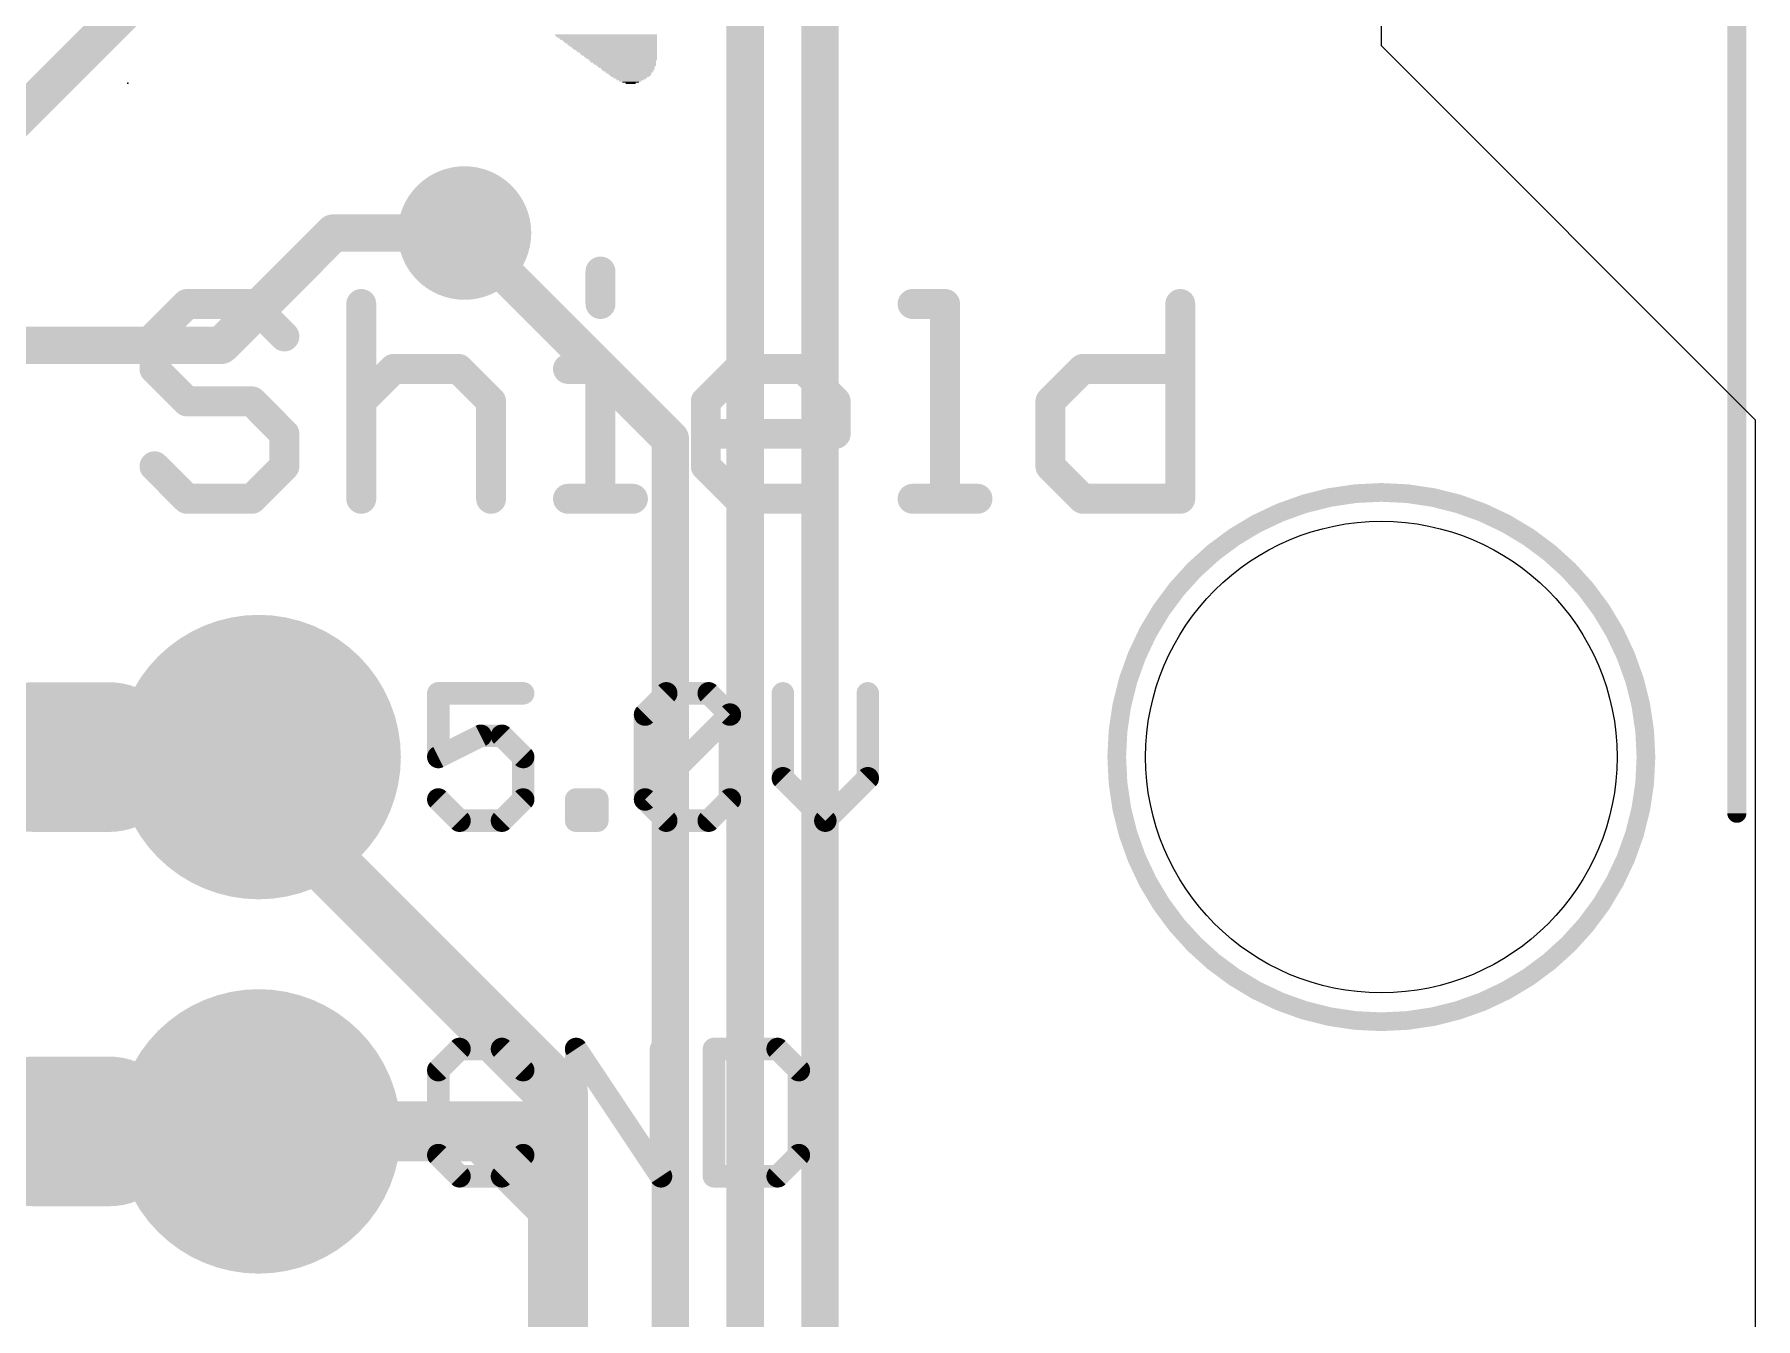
# Model space of a CAD drawing. Extents: x -7.7 to 68.6, y -5.3 to 60.5.
# Drawn here: x 56.9 to 68.58, y 31.75 to 40.46 of the extents above; entities that cross this region are included whole.
import ezdxf

# ---------------------------------------------------------------- set-up
doc = ezdxf.new("R2010")
doc.units = 0
for name, color, linetype in [('1', 12, 'CONTINUOUS'), ('16', 132, 'CONTINUOUS'), ('18', 110, 'CONTINUOUS'), ('20', 4, 'CONTINUOUS'), ('21', 40, 'CONTINUOUS'), ('23', 53, 'CONTINUOUS'), ('47', 253, 'CONTINUOUS'), ('51', 253, 'CONTINUOUS')]:
    doc.layers.add(name, color=color, linetype=linetype)

# ---------------------------------------------------------------- blocks, each defined once
blk = doc.blocks.new('RECT')
blk.add_solid([(-0.5, -0.5), (0.5, -0.5), (-0.5, 0.5), (0.5, 0.5)])
blk = doc.blocks.new('ROUNDV')
at = {"const_width": 0.5}
blk.add_lwpolyline([(0, -0.25, 1), (0, 0.25, 1), (0, -0.25)], format="xyb", dxfattribs=at)

msp = doc.modelspace()

# ---------------------------------------------------------------- linework, layer by layer
at = {"layer": '1'}
for points, const_width in [([(58.166, 38.354), (58.928, 39.116)], 0.254), ([(58.928, 39.116), (59.817, 39.116)], 0.254), ([(34.798, 38.354), (58.166, 38.354)], 0.254), ([(58.42, 33.02), (59.944, 33.02)], 0.4064), ([(59.944, 33.02), (60.452, 32.512)], 0.4064), ([(60.452, 32.512), (60.452, 24.384)], 0.4064)]:
    msp.add_lwpolyline(points, dxfattribs=dict(at, const_width=const_width))
for points, const_width in [([(58.928, 39.1795, 1), (58.928, 39.0525)], 0.127), ([(58.9729, 39.0711, 1), (58.8831, 39.1609)], 0.127), ([(59.817, 39.0525, 1), (59.817, 39.1795)], 0.127), ([(58.1211, 38.3989, 1), (58.2109, 38.3091)], 0.127), ([(58.166, 38.2905, 1), (58.166, 38.4175)], 0.127), ([(58.42, 33.1216, 1), (58.42, 32.9184)], 0.2032), ([(60.0158, 33.0918, 1), (59.8722, 32.9482)], 0.2032), ([(59.944, 32.9184, 1), (59.944, 33.1216)], 0.2032), ([(60.5536, 32.512, 1), (60.3504, 32.512)], 0.2032), ([(60.3802, 32.4402, 1), (60.5238, 32.5838)], 0.2032)]:
    msp.add_lwpolyline(points, format="xyb", dxfattribs=dict(at, const_width=const_width))
at = {"layer": '16'}
for points, const_width in [([(62.23, 24.638), (62.23, 48.26)], 0.254), ([(61.722, 22.86), (61.722, 45.212)], 0.254), ([(53.975, 37.084), (57.531, 40.64)], 0.254), ([(59.817, 39.116), (61.214, 37.719)], 0.254), ([(61.214, 21.082), (61.214, 37.719)], 0.254), ([(58.166, 35.56), (55.88, 35.56)], 0.4064), ([(58.42, 35.56), (58.166, 35.56)], 0.4064), ([(58.166, 35.56), (60.452, 33.274)], 0.4064), ([(60.452, 33.274), (60.452, 8.763)], 0.4064), ([(55.88, 33.02), (58.42, 33.02)], 0.4064)]:
    msp.add_lwpolyline(points, dxfattribs=dict(at, const_width=const_width))
for points, const_width in [([(59.8619, 39.1609, 1), (59.7721, 39.0711)], 0.127), ([(61.2775, 37.719, 1), (61.1505, 37.719)], 0.127), ([(61.1691, 37.6741, 1), (61.2589, 37.7639)], 0.127), ([(58.166, 35.6616, 1), (58.166, 35.4584)], 0.2032), ([(58.2378, 35.6318, 1), (58.0942, 35.4882)], 0.2032), ([(58.166, 35.4584, 1), (58.166, 35.6616)], 0.2032), ([(58.42, 35.4584, 1), (58.42, 35.6616)], 0.2032), ([(60.5536, 33.274, 1), (60.3504, 33.274)], 0.2032), ([(60.3802, 33.2022, 1), (60.5238, 33.3458)], 0.2032), ([(58.42, 32.9184, 1), (58.42, 33.1216)], 0.2032)]:
    msp.add_lwpolyline(points, format="xyb", dxfattribs=dict(at, const_width=const_width))
at = {"layer": '20'}
for p, q in [((66.04, 40.386), (66.04, 51.816)), ((68.58, 37.846), (66.04, 40.386)), ((68.58, 5.08), (68.58, 37.846))]:
    msp.add_line(p, q, dxfattribs=at)
msp.add_circle((66.04, 35.56), 1.6, dxfattribs=at)
at = {"layer": '21'}
for points, const_width in [([(60.7399, 38.8548), (60.7399, 38.6345)], 0.2032), ([(57.9333, 38.6345), (57.713, 38.4142)], 0.2032), ([(58.374, 38.6345), (57.9333, 38.6345)], 0.2032), ([(58.5943, 38.4142), (58.374, 38.6345)], 0.2032), ([(59.1163, 38.6345), (59.1163, 37.3126)], 0.2032), ([(62.8583, 38.6345), (63.0787, 38.6345)], 0.2032), ([(63.0787, 38.6345), (63.0787, 37.3126)], 0.2032), ([(64.6751, 38.6345), (64.6751, 37.3126)], 0.2032), ([(57.713, 38.4142), (57.713, 38.1939)], 0.2032), ([(57.713, 38.1939), (57.9333, 37.9736)], 0.2032), ([(59.1163, 37.9736), (59.3366, 38.1939)], 0.2032), ([(59.3366, 38.1939), (59.7772, 38.1939)], 0.2032), ([(59.7772, 38.1939), (59.9976, 37.9736)], 0.2032), ([(60.5195, 38.1939), (60.7399, 38.1939)], 0.2032), ([(60.7399, 38.1939), (60.7399, 37.3126)], 0.2032), ([(61.4551, 37.9736), (61.6754, 38.1939)], 0.2032), ([(61.6754, 38.1939), (62.116, 38.1939)], 0.2032), ([(62.116, 38.1939), (62.3363, 37.9736)], 0.2032), ([(63.7939, 37.9736), (64.0142, 38.1939)], 0.2032), ([(64.0142, 38.1939), (64.6751, 38.1939)], 0.2032), ([(57.9333, 37.9736), (58.374, 37.9736)], 0.2032), ([(58.374, 37.9736), (58.5943, 37.7532)], 0.2032), ([(59.9976, 37.9736), (59.9976, 37.3126)], 0.2032), ([(61.4551, 37.5329), (61.4551, 37.9736)], 0.2032), ([(62.3363, 37.9736), (62.3363, 37.7532)], 0.2032), ([(63.7939, 37.5329), (63.7939, 37.9736)], 0.2032), ([(58.5943, 37.7532), (58.5943, 37.5329)], 0.2032), ([(62.3363, 37.7532), (61.4551, 37.7532)], 0.2032), ([(57.9333, 37.3126), (57.713, 37.5329)], 0.2032), ([(58.5943, 37.5329), (58.374, 37.3126)], 0.2032), ([(61.6754, 37.3126), (61.4551, 37.5329)], 0.2032), ([(64.0142, 37.3126), (63.7939, 37.5329)], 0.2032), ([(58.374, 37.3126), (57.9333, 37.3126)], 0.2032), ([(60.5195, 37.3126), (60.9602, 37.3126)], 0.2032), ([(62.116, 37.3126), (61.6754, 37.3126)], 0.2032), ([(62.8583, 37.3126), (63.299, 37.3126)], 0.2032), ([(64.6751, 37.3126), (64.0142, 37.3126)], 0.2032), ([(57.404, 35.56), (56.896, 35.56)], 1.016), ([(60.2154, 35.9925), (59.6392, 35.9925)], 0.1524), ([(59.6392, 35.9925), (59.6392, 35.5604)], 0.1524), ([(61.0425, 35.8485), (61.1865, 35.9925)], 0.1524), ([(61.1865, 35.9925), (61.4746, 35.9925)], 0.1524), ([(61.4746, 35.9925), (61.6187, 35.8485)], 0.1524), ([(61.978, 35.9925), (61.978, 35.4163)], 0.1524), ([(62.5542, 35.4163), (62.5542, 35.9925)], 0.1524), ([(61.0425, 35.2723), (61.0425, 35.8485)], 0.1524), ([(61.0425, 35.2723), (61.6187, 35.8485)], 0.1524), ([(61.6187, 35.8485), (61.6187, 35.2723)], 0.1524), ([(59.6392, 35.5604), (59.9273, 35.7044)], 0.1524), ([(59.9273, 35.7044), (60.0714, 35.7044)], 0.1524), ([(60.0714, 35.7044), (60.2154, 35.5604)], 0.1524), ([(60.2154, 35.5604), (60.2154, 35.2723)], 0.1524), ([(61.978, 35.4163), (62.2661, 35.1282)], 0.1524), ([(62.2661, 35.1282), (62.5542, 35.4163)], 0.1524), ([(59.7833, 35.1282), (59.6392, 35.2723)], 0.1524), ([(60.2154, 35.2723), (60.0714, 35.1282)], 0.1524), ([(60.5747, 35.1282), (60.5747, 35.2723)], 0.1524), ([(60.5747, 35.2723), (60.7188, 35.2723)], 0.1524), ([(60.7188, 35.2723), (60.7188, 35.1282)], 0.1524), ([(61.1865, 35.1282), (61.0425, 35.2723)], 0.1524), ([(61.6187, 35.2723), (61.4746, 35.1282)], 0.1524), ([(60.0714, 35.1282), (59.7833, 35.1282)], 0.1524), ([(60.7188, 35.1282), (60.5747, 35.1282)], 0.1524), ([(61.4746, 35.1282), (61.1865, 35.1282)], 0.1524), ([(59.7833, 33.5795), (59.6392, 33.4355)], 0.1524), ([(60.0714, 33.5795), (59.7833, 33.5795)], 0.1524), ([(60.2154, 33.4355), (60.0714, 33.5795)], 0.1524), ([(60.5747, 32.7152), (60.5747, 33.5795)], 0.1524), ([(60.5747, 33.5795), (61.1509, 32.7152)], 0.1524), ([(61.1509, 32.7152), (61.1509, 33.5795)], 0.1524), ([(61.5102, 33.5795), (61.5102, 32.7152)], 0.1524), ([(61.9424, 33.5795), (61.5102, 33.5795)], 0.1524), ([(62.0865, 33.4355), (61.9424, 33.5795)], 0.1524), ([(57.404, 33.02), (56.896, 33.02)], 1.016), ([(59.6392, 33.4355), (59.6392, 32.8593)], 0.1524), ([(62.0865, 32.8593), (62.0865, 33.4355)], 0.1524), ([(60.2154, 33.1474), (59.9273, 33.1474)], 0.1524), ([(60.2154, 32.8593), (60.2154, 33.1474)], 0.1524), ([(59.6392, 32.8593), (59.7833, 32.7152)], 0.1524), ([(60.0714, 32.7152), (60.2154, 32.8593)], 0.1524), ([(61.9424, 32.7152), (62.0865, 32.8593)], 0.1524), ([(59.7833, 32.7152), (60.0714, 32.7152)], 0.1524), ([(61.5102, 32.7152), (61.9424, 32.7152)], 0.1524)]:
    msp.add_lwpolyline(points, dxfattribs=dict(at, const_width=const_width))
for points, const_width in [([(60.7907, 38.8548, 1), (60.6891, 38.8548)], 0.1016), ([(57.9333, 38.6853, 1), (57.9333, 38.5837)], 0.1016), ([(57.9692, 38.5986, 1), (57.8974, 38.6704)], 0.1016), ([(58.4099, 38.6704, 1), (58.338, 38.5986)], 0.1016), ([(58.374, 38.5837, 1), (58.374, 38.6853)], 0.1016), ([(59.1671, 38.6345, 1), (59.0655, 38.6345)], 0.1016), ([(60.6891, 38.6345, 1), (60.7907, 38.6345)], 0.1016), ([(62.8583, 38.6853, 1), (62.8583, 38.5837)], 0.1016), ([(63.1295, 38.6345, 1), (63.0279, 38.6345)], 0.1016), ([(63.0787, 38.5837, 1), (63.0787, 38.6853)], 0.1016), ([(64.7259, 38.6345, 1), (64.6243, 38.6345)], 0.1016), ([(57.7638, 38.4142, 1), (57.6622, 38.4142)], 0.1016), ([(57.6771, 38.4501, 1), (57.7489, 38.3783)], 0.1016), ([(58.5584, 38.3783, 1), (58.6302, 38.4501)], 0.1016), ([(57.7489, 38.2298, 1), (57.6771, 38.158)], 0.1016), ([(57.6622, 38.1939, 1), (57.7638, 38.1939)], 0.1016), ([(59.3366, 38.2447, 1), (59.3366, 38.1431)], 0.1016), ([(59.3725, 38.158, 1), (59.3007, 38.2298)], 0.1016), ([(59.8131, 38.2298, 1), (59.7413, 38.158)], 0.1016), ([(59.7772, 38.1431, 1), (59.7772, 38.2447)], 0.1016), ([(60.5195, 38.2447, 1), (60.5195, 38.1431)], 0.1016), ([(60.7907, 38.1939, 1), (60.6891, 38.1939)], 0.1016), ([(60.7399, 38.1431, 1), (60.7399, 38.2447)], 0.1016), ([(61.6754, 38.2447, 1), (61.6754, 38.1431)], 0.1016), ([(61.7113, 38.158, 1), (61.6395, 38.2298)], 0.1016), ([(62.1519, 38.2298, 1), (62.0801, 38.158)], 0.1016), ([(62.116, 38.1431, 1), (62.116, 38.2447)], 0.1016), ([(64.0142, 38.2447, 1), (64.0142, 38.1431)], 0.1016), ([(64.0501, 38.158, 1), (63.9783, 38.2298)], 0.1016), ([(64.6751, 38.1431, 1), (64.6751, 38.2447)], 0.1016), ([(57.9333, 38.0244, 1), (57.9333, 37.9228)], 0.1016), ([(57.8974, 37.9376, 1), (57.9692, 38.0095)], 0.1016), ([(58.4099, 38.0095, 1), (58.338, 37.9376)], 0.1016), ([(58.374, 37.9228, 1), (58.374, 38.0244)], 0.1016), ([(59.0803, 38.0095, 1), (59.1522, 37.9376)], 0.1016), ([(60.0484, 37.9736, 1), (59.9468, 37.9736)], 0.1016), ([(59.9616, 37.9376, 1), (60.0335, 38.0095)], 0.1016), ([(61.4191, 38.0095, 1), (61.491, 37.9376)], 0.1016), ([(61.5059, 37.9736, 1), (61.4043, 37.9736)], 0.1016), ([(62.3871, 37.9736, 1), (62.2855, 37.9736)], 0.1016), ([(62.3004, 37.9376, 1), (62.3723, 38.0095)], 0.1016), ([(63.7579, 38.0095, 1), (63.8298, 37.9376)], 0.1016), ([(63.8447, 37.9736, 1), (63.7431, 37.9736)], 0.1016), ([(58.6451, 37.7532, 1), (58.5435, 37.7532)], 0.1016), ([(61.4551, 37.804, 1), (61.4551, 37.7024)], 0.1016), ([(62.3363, 37.7024, 1), (62.3363, 37.804)], 0.1016), ([(58.5584, 37.7173, 1), (58.6302, 37.7892)], 0.1016), ([(62.2855, 37.7532, 1), (62.3871, 37.7532)], 0.1016), ([(57.7489, 37.5688, 1), (57.6771, 37.497)], 0.1016), ([(58.6302, 37.497, 1), (58.5584, 37.5688)], 0.1016), ([(61.491, 37.5688, 1), (61.4191, 37.497)], 0.1016), ([(63.8298, 37.5688, 1), (63.7579, 37.497)], 0.1016), ([(58.5435, 37.5329, 1), (58.6451, 37.5329)], 0.1016), ([(61.4043, 37.5329, 1), (61.5059, 37.5329)], 0.1016), ([(63.7431, 37.5329, 1), (63.8447, 37.5329)], 0.1016), ([(57.9333, 37.3634, 1), (57.9333, 37.2618)], 0.1016), ([(57.8974, 37.2767, 1), (57.9692, 37.3485)], 0.1016), ([(58.338, 37.3485, 1), (58.4099, 37.2767)], 0.1016), ([(58.374, 37.2618, 1), (58.374, 37.3634)], 0.1016), ([(60.5195, 37.3634, 1), (60.5195, 37.2618)], 0.1016), ([(60.9602, 37.2618, 1), (60.9602, 37.3634)], 0.1016), ([(61.6754, 37.3634, 1), (61.6754, 37.2618)], 0.1016), ([(61.6395, 37.2767, 1), (61.7113, 37.3485)], 0.1016), ([(62.116, 37.2618, 1), (62.116, 37.3634)], 0.1016), ([(62.8583, 37.3634, 1), (62.8583, 37.2618)], 0.1016), ([(63.299, 37.2618, 1), (63.299, 37.3634)], 0.1016), ([(64.0142, 37.3634, 1), (64.0142, 37.2618)], 0.1016), ([(63.9783, 37.2767, 1), (64.0501, 37.3485)], 0.1016), ([(64.6751, 37.2618, 1), (64.6751, 37.3634)], 0.1016), ([(59.0655, 37.3126, 1), (59.1671, 37.3126)], 0.1016), ([(59.9468, 37.3126, 1), (60.0484, 37.3126)], 0.1016), ([(60.6891, 37.3126, 1), (60.7907, 37.3126)], 0.1016), ([(63.0279, 37.3126, 1), (63.1295, 37.3126)], 0.1016), ([(64.6243, 37.3126, 1), (64.7259, 37.3126)], 0.1016), ([(56.896, 35.814, 1), (56.896, 35.306)], 0.508), ([(57.404, 35.306, 1), (57.404, 35.814)], 0.508), ([(59.6392, 36.0306, 1), (59.6392, 35.9544)], 0.0762), ([(59.6773, 35.9925, 1), (59.6011, 35.9925)], 0.0762), ([(60.2154, 35.9544, 1), (60.2154, 36.0306)], 0.0762), ([(61.1865, 36.0306, 1), (61.1865, 35.9544)], 0.0762), ([(61.2135, 35.9656, 1), (61.1596, 36.0195)], 0.0762), ([(61.5016, 36.0195, 1), (61.4477, 35.9656)], 0.0762), ([(61.4746, 35.9544, 1), (61.4746, 36.0306)], 0.0762), ([(62.0161, 35.9925, 1), (61.9399, 35.9925)], 0.0762), ([(62.5923, 35.9925, 1), (62.5161, 35.9925)], 0.0762), ([(61.0155, 35.8754, 1), (61.0694, 35.8215)], 0.0762), ([(61.0806, 35.8485, 1), (61.0044, 35.8485)], 0.0762), ([(61.6568, 35.8485, 1), (61.5806, 35.8485)], 0.0762), ([(61.6456, 35.8215, 1), (61.5918, 35.8754)], 0.0762), ([(61.5918, 35.8215, 1), (61.6456, 35.8754)], 0.0762), ([(59.9273, 35.7425, 1), (59.9273, 35.6663)], 0.0762), ([(59.9444, 35.6703, 1), (59.9103, 35.7385)], 0.0762), ([(60.0983, 35.7314, 1), (60.0444, 35.6775)], 0.0762), ([(60.0714, 35.6663, 1), (60.0714, 35.7425)], 0.0762), ([(59.6222, 35.5944, 1), (59.6562, 35.5263)], 0.0762), ([(60.2535, 35.5604, 1), (60.1773, 35.5604)], 0.0762), ([(59.6011, 35.5604, 1), (59.6773, 35.5604)], 0.0762), ([(60.1885, 35.5334, 1), (60.2424, 35.5873)], 0.0762), ([(62.0049, 35.4433, 1), (61.9511, 35.3894)], 0.0762), ([(61.9399, 35.4163, 1), (62.0161, 35.4163)], 0.0762), ([(62.5161, 35.4163, 1), (62.5923, 35.4163)], 0.0762), ([(62.5812, 35.3894, 1), (62.5273, 35.4433)], 0.0762), ([(59.6661, 35.2992, 1), (59.6123, 35.2453)], 0.0762), ([(60.1773, 35.2723, 1), (60.2535, 35.2723)], 0.0762), ([(60.2424, 35.2453, 1), (60.1885, 35.2992)], 0.0762), ([(60.6128, 35.2723, 1), (60.5366, 35.2723)], 0.0762), ([(60.5747, 35.3104, 1), (60.5747, 35.2342)], 0.0762), ([(60.7569, 35.2723, 1), (60.6807, 35.2723)], 0.0762), ([(60.7188, 35.2342, 1), (60.7188, 35.3104)], 0.0762), ([(61.0694, 35.2992, 1), (61.0155, 35.2453)], 0.0762), ([(61.0155, 35.2992, 1), (61.0694, 35.2453)], 0.0762), ([(61.0044, 35.2723, 1), (61.0806, 35.2723)], 0.0762), ([(61.5806, 35.2723, 1), (61.6568, 35.2723)], 0.0762), ([(61.6456, 35.2453, 1), (61.5918, 35.2992)], 0.0762), ([(59.7833, 35.1663, 1), (59.7833, 35.0901)], 0.0762), ([(59.7563, 35.1013, 1), (59.8102, 35.1551)], 0.0762), ([(60.0444, 35.1551, 1), (60.0983, 35.1013)], 0.0762), ([(60.0714, 35.0901, 1), (60.0714, 35.1663)], 0.0762), ([(60.5747, 35.1663, 1), (60.5747, 35.0901)], 0.0762), ([(60.5366, 35.1282, 1), (60.6128, 35.1282)], 0.0762), ([(60.6807, 35.1282, 1), (60.7569, 35.1282)], 0.0762), ([(60.7188, 35.0901, 1), (60.7188, 35.1663)], 0.0762), ([(61.1865, 35.1663, 1), (61.1865, 35.0901)], 0.0762), ([(61.1596, 35.1013, 1), (61.2135, 35.1551)], 0.0762), ([(61.4477, 35.1551, 1), (61.5016, 35.1013)], 0.0762), ([(61.4746, 35.0901, 1), (61.4746, 35.1663)], 0.0762), ([(62.2392, 35.1551, 1), (62.2931, 35.1013)], 0.0762), ([(62.2392, 35.1013, 1), (62.2931, 35.1551)], 0.0762), ([(59.7833, 33.6176, 1), (59.7833, 33.5414)], 0.0762), ([(59.8102, 33.5526, 1), (59.7563, 33.6065)], 0.0762), ([(60.0983, 33.6065, 1), (60.0444, 33.5526)], 0.0762), ([(60.0714, 33.5414, 1), (60.0714, 33.6176)], 0.0762), ([(60.6064, 33.6007, 1), (60.543, 33.5584)], 0.0762), ([(60.6128, 33.5795, 1), (60.5366, 33.5795)], 0.0762), ([(61.189, 33.5795, 1), (61.1128, 33.5795)], 0.0762), ([(61.5483, 33.5795, 1), (61.4721, 33.5795)], 0.0762), ([(61.5102, 33.6176, 1), (61.5102, 33.5414)], 0.0762), ([(61.9693, 33.6065, 1), (61.9155, 33.5526)], 0.0762), ([(61.9424, 33.5414, 1), (61.9424, 33.6176)], 0.0762), ([(56.896, 33.274, 1), (56.896, 32.766)], 0.508), ([(57.404, 32.766, 1), (57.404, 33.274)], 0.508), ([(59.6773, 33.4355, 1), (59.6011, 33.4355)], 0.0762), ([(59.6123, 33.4624, 1), (59.6661, 33.4085)], 0.0762), ([(60.1885, 33.4085, 1), (60.2424, 33.4624)], 0.0762), ([(62.1246, 33.4355, 1), (62.0484, 33.4355)], 0.0762), ([(62.0595, 33.4085, 1), (62.1134, 33.4624)], 0.0762), ([(59.9273, 33.1855, 1), (59.9273, 33.1093)], 0.0762), ([(60.2535, 33.1474, 1), (60.1773, 33.1474)], 0.0762), ([(60.2154, 33.1093, 1), (60.2154, 33.1855)], 0.0762), ([(59.6661, 32.8862, 1), (59.6123, 32.8323)], 0.0762), ([(59.6011, 32.8593, 1), (59.6773, 32.8593)], 0.0762), ([(60.1773, 32.8593, 1), (60.2535, 32.8593)], 0.0762), ([(60.2424, 32.8323, 1), (60.1885, 32.8862)], 0.0762), ([(62.0484, 32.8593, 1), (62.1246, 32.8593)], 0.0762), ([(62.1134, 32.8323, 1), (62.0595, 32.8862)], 0.0762), ([(59.7833, 32.7533, 1), (59.7833, 32.6771)], 0.0762), ([(59.7563, 32.6883, 1), (59.8102, 32.7421)], 0.0762), ([(60.0444, 32.7421, 1), (60.0983, 32.6883)], 0.0762), ([(60.0714, 32.6771, 1), (60.0714, 32.7533)], 0.0762), ([(60.5366, 32.7152, 1), (60.6128, 32.7152)], 0.0762), ([(61.1128, 32.7152, 1), (61.189, 32.7152)], 0.0762), ([(61.1192, 32.6941, 1), (61.1826, 32.7363)], 0.0762), ([(61.5102, 32.7533, 1), (61.5102, 32.6771)], 0.0762), ([(61.4721, 32.7152, 1), (61.5483, 32.7152)], 0.0762), ([(61.9155, 32.7421, 1), (61.9693, 32.6883)], 0.0762), ([(61.9424, 32.6771, 1), (61.9424, 32.7533)], 0.0762)]:
    msp.add_lwpolyline(points, format="xyb", dxfattribs=dict(at, const_width=const_width))
at = {"layer": '23'}
msp.add_point((57.531, 40.132), dxfattribs=at)
at = {"layer": '47', "const_width": 0.13}
msp.add_lwpolyline([(68.453, 35.179), (68.453, 60.116)], dxfattribs=at)
at = {"layer": '47', "const_width": 0.065}
msp.add_lwpolyline([(68.4205, 35.179, 1), (68.4855, 35.179)], format="xyb", dxfattribs=at)
at = {"layer": '51'}
for p, q in [((66.04, 40.386), (66.04, 51.816)), ((68.58, 37.846), (66.04, 40.386)), ((68.58, 5.08), (68.58, 37.846))]:
    msp.add_line(p, q, dxfattribs=at)
at = {"layer": '51', "const_width": 0.127}
msp.add_lwpolyline([(66.04, 33.764, 1), (66.04, 37.356, 1), (66.04, 33.764)], format="xyb", dxfattribs=at)

# ---------------------------------------------------------------- block references
at = {"layer": '18'}
for p, xscale, yscale in [((59.817, 39.116), 0.9064, 0.9064), ((59.817, 39.116), 0.9064, 0.9064), ((58.42, 35.56), 1.9304, 1.9304), ((58.42, 35.56), 1.9304, 1.9304), ((58.42, 33.02), 1.9304, 1.9304), ((58.42, 33.02), 1.9304, 1.9304)]:
    msp.add_blockref('ROUNDV', p, dxfattribs=dict(at, xscale=xscale, yscale=yscale))
at = {"layer": '21'}
for p, xscale, yscale in [((60.7771, 40.4597), 0.6934, 0.0076), ((60.7809, 40.452), 0.6858, 0.0077), ((60.7848, 40.4444), 0.6781, 0.0076), ((60.7924, 40.4368), 0.6629, 0.0076), ((60.7962, 40.4292), 0.6553, 0.0076), ((60.8038, 40.4216), 0.64, 0.0076), ((60.8076, 40.4139), 0.6324, 0.0077), ((60.8114, 40.4063), 0.6248, 0.0076), ((60.819, 40.3987), 0.6096, 0.0076), ((60.8229, 40.3911), 0.6019, 0.0076), ((60.8267, 40.3835), 0.5943, 0.0076), ((60.8343, 40.3758), 0.5791, 0.0077), ((60.8381, 40.3682), 0.5715, 0.0076), ((60.8419, 40.3606), 0.5638, 0.0076), ((60.8495, 40.353), 0.5486, 0.0076), ((60.8533, 40.3454), 0.541, 0.0076), ((60.861, 40.3377), 0.5257, 0.0077), ((60.8648, 40.3301), 0.5181, 0.0076), ((60.8686, 40.3225), 0.5105, 0.0076), ((60.8762, 40.3149), 0.4953, 0.0076), ((60.88, 40.3073), 0.4876, 0.0076), ((60.8838, 40.2996), 0.48, 0.0077), ((60.8914, 40.292), 0.4648, 0.0076), ((60.8914, 40.2844), 0.4496, 0.0076), ((60.8953, 40.2768), 0.4419, 0.0076), ((60.9029, 40.2692), 0.4267, 0.0076), ((60.9067, 40.2615), 0.4191, 0.0077), ((60.9143, 40.2539), 0.4038, 0.0076), ((60.9143, 40.2463), 0.3886, 0.0076), ((60.9181, 40.2387), 0.381, 0.0076), ((60.9257, 40.2311), 0.3658, 0.0076), ((60.9258, 40.2234), 0.3505, 0.0077), ((60.9296, 40.2158), 0.3429, 0.0076), ((60.9334, 40.2082), 0.3201, 0.0076), ((60.9333, 40.2006), 0.3048, 0.0076), ((60.941, 40.193), 0.2895, 0.0076), ((60.941, 40.1853), 0.2743, 0.0077), ((60.941, 40.1777), 0.2591, 0.0076), ((60.941, 40.1701), 0.2286, 0.0076), ((60.9448, 40.1625), 0.2057, 0.0076), ((60.941, 40.1549), 0.1829, 0.0076), ((60.941, 40.1472), 0.1524, 0.0077), ((60.9448, 40.1396), 0.1143, 0.0076), ((60.9448, 40.132), 0.0686, 0.0076)]:
    msp.add_blockref('RECT', p, dxfattribs=dict(at, xscale=xscale, yscale=yscale))

doc.saveas('drawing.dxf')
